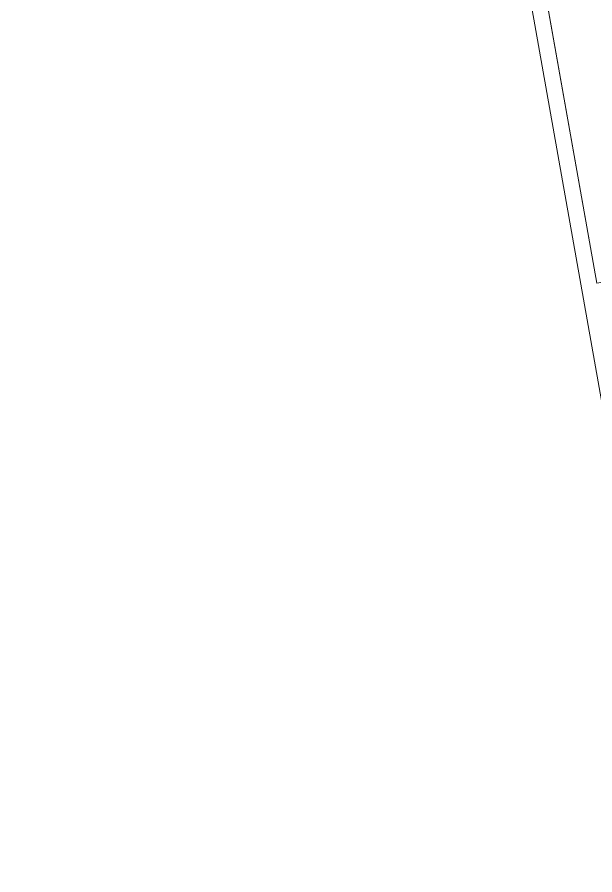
# Model space of a CAD drawing. Header units: millimetres. Extents: x -13407 to 8063098, y -2635 to 109271.
# Drawn here: x 15129.8 to 15205.8, y 50697.4 to 50810.3 of the extents above; entities that cross this region are included whole.
import ezdxf

# ---------------------------------------------------------------- set-up
doc = ezdxf.new("R2010")
doc.units = ezdxf.units.MM
for name, color, linetype, lineweight in [('АР_Перегородки витражные', 152, 'Continuous', 13), ('АР_Размеры', 175, 'Continuous', 9), ('АР_Сущ Несущая стена', 202, 'Continuous', 30)]:
    doc.layers.add(name, color=color, linetype=linetype, lineweight=lineweight)

# ---------------------------------------------------------------- blocks, each defined once
blk = doc.blocks.new('стойка витр.')
at = {"color": 253, "lineweight": 0, "ltscale": 100, "transparency": 33554687}
blk.add_lwpolyline([(65.92687011216185, 59.2824299609274), (-26.6419368966599, 24.17953274302999)], dxfattribs=at)
blk.add_lwpolyline([(63.8117502759269, 56.26367979055794), (85.07351613373612, 0.1949089383633691), (10.63088292890461, -28.03438542609365), (-10.63088292890461, 28.03438542610093)], close=True, dxfattribs=at)
blk = doc.blocks.new('A$Cf7573d2c')
at = {"color": 253, "lineweight": 0, "ltscale": 100, "transparency": 33554687}
blk.add_lwpolyline([(-18.12661785061937, 14.97306006058352), (0.8494265772169456, -82.19229982656543)], dxfattribs=at)
blk.add_lwpolyline([(-15.50815186044201, 12.37879323330708), (43.34474334609695, 23.8725514558173), (58.60503199696541, -54.26656991802156), (-0.247863209573552, -65.76032814054633)], close=True, dxfattribs=at)
at = {"layer": 'АР_Перегородки витражные', "color": 253, "rotation": 80.28340479355269}
blk.add_blockref('стойка витр.', (29.17858439369593, -60.01344902928395), dxfattribs=at)
blk = doc.blocks.new('A$Ceb335dd1')
at = {"color": 253, "ltscale": 100}
blk.add_blockref('A$Cf7573d2c', (-1134.886042496091, -175.8273236685572), dxfattribs=at)
blk = doc.blocks.new('A$C99cbc27b')
at = {"color": 253, "ltscale": 100, "rotation": 359}
blk.add_blockref('A$Ceb335dd1', (-1224.726875122171, -6398.015814709244), dxfattribs=at)

msp = doc.modelspace()

# ---------------------------------------------------------------- linework, layer by layer
at = {"layer": 'АР_Сущ Несущая стена', "color": 253, "lineweight": 18, "ltscale": 100}
msp.add_arc((14687.49876052706, 60278.90682983314), 9778.654617052323, 272.5925479651556, 356.6353913737195, dxfattribs=at)

# ---------------------------------------------------------------- block references
at = {"color": 253, "ltscale": 100, "rotation": 359}
msp.add_blockref('A$Ceb335dd1', (16345.21027881699, 50996.992681314), dxfattribs=at)
at = {"layer": 'АР_Размеры', "color": 253, "ltscale": 100}
msp.add_blockref('A$C99cbc27b', (17569.93839202856, 57394.99999999997), dxfattribs=at)

doc.saveas('drawing.dxf')
